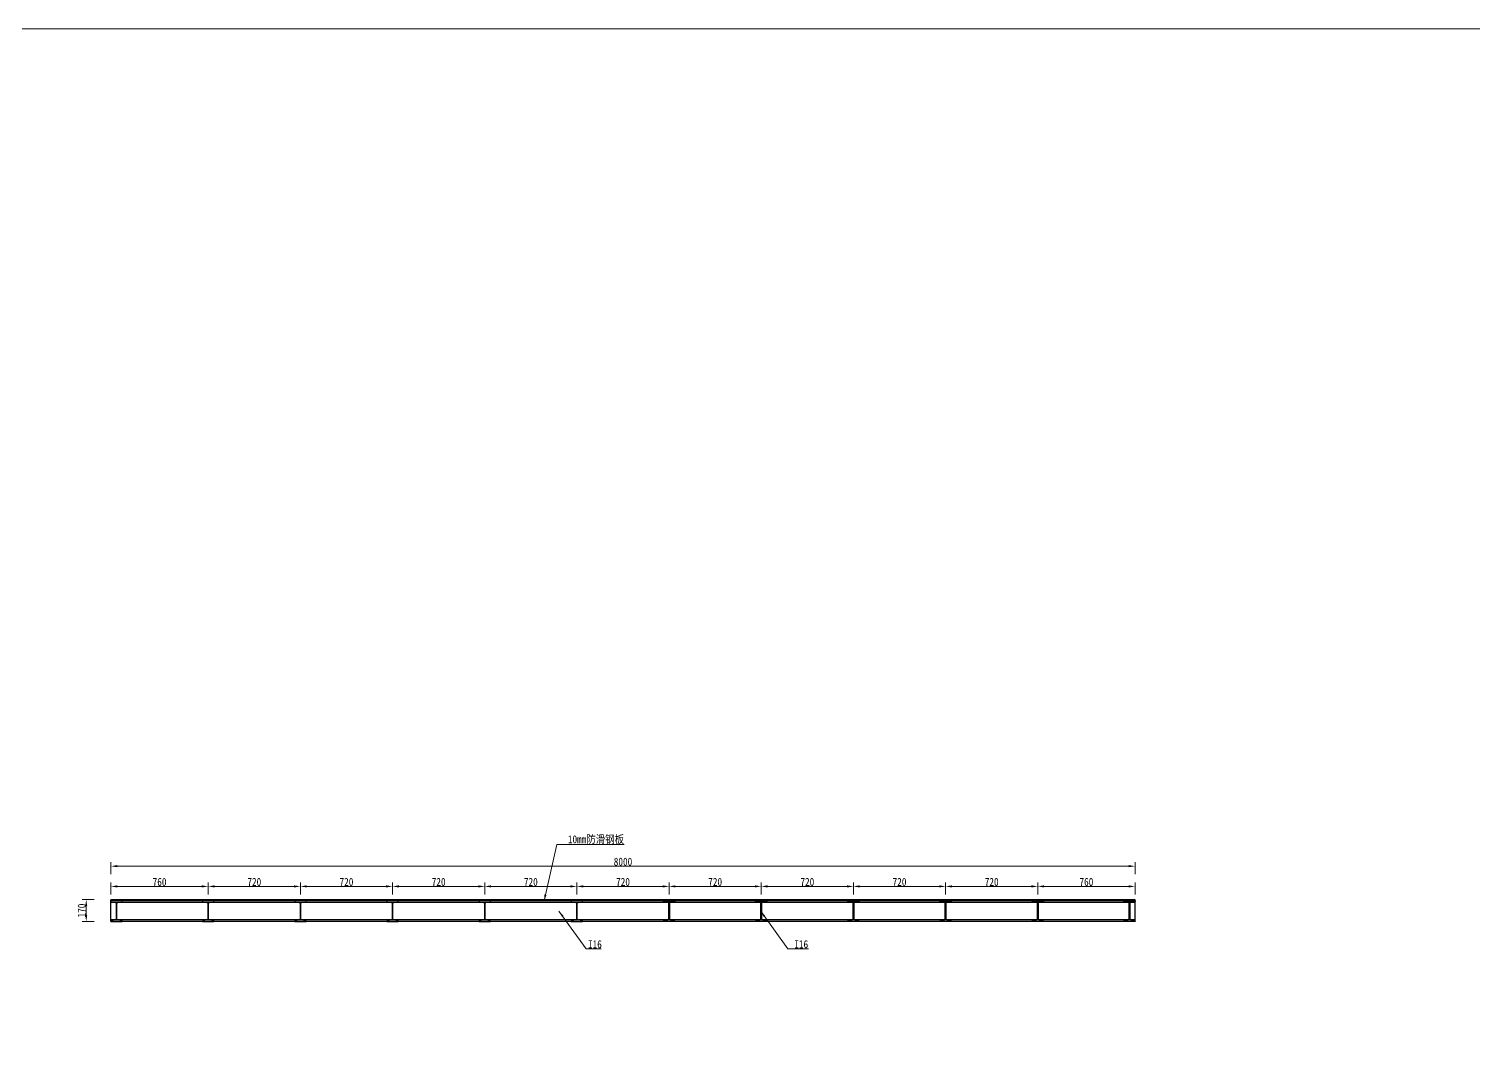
# Model space of a CAD drawing. Header units: millimetres. Extents: x -724662 to -98163, y -2532159 to 119496.
# Drawn here: x -99239.8 to -99127, y 114360.4 to 114439.6 of the extents above; entities that cross this region are included whole.
import ezdxf

# ---------------------------------------------------------------- set-up
doc = ezdxf.new("R2010")
doc.units = ezdxf.units.MM
doc.header["$LTSCALE"] = 20
doc.layers.add('TuLi', color=100, linetype='Continuous')
doc.layers.add('标注', color=1, linetype='Continuous', lineweight=13)
doc.layers.add('粗实线', color=7, linetype='Continuous', lineweight=25)
doc.styles.get("Standard").update_dxf_attribs({"font": 'simsun.ttf', "width": 0.85})
doc.dimstyles.new('100---0.25', dxfattribs={"dimscale": 0.25, "dimtxt": 2.5, "dimasz": 2, "dimexe": 1.25, "dimexo": 1.25, "dimgap": 0.125, "dimtad": 1, "dimdec": 0, "dimlfac": 100, "dimdsep": 46, "dimtxsty": 'Standard', "dimcen": 0.001, "dimclrd": 256, "dimclre": 256, "dimclrt": 7, "dimadec": 4, "dimazin": 2, "dimtfac": 1, "dimtdec": 0, "dimtmove": 1, "dimatfit": 2, "dimfxlon": 1, "dimlwd": -1, "dimlwe": -1, "dimarcsym": 0})

# ---------------------------------------------------------------- blocks, each defined once
blk = doc.blocks.new('*D682')
at = {"layer": 'Defpoints', "color": 0, "transparency": 16777216}
for p in [(-99230.1, 114371.56), (-99235.3, 114369.86), (-99234.1, 114369.86)]:
    blk.add_point(p, dxfattribs=at)
at = {"layer": '标注', "transparency": 16777216}
for p, q in [((-99234.68, 114371.56), (-99235.61, 114371.56)), ((-99235.3, 114371.06), (-99235.3, 114370.36))]:
    blk.add_line(p, q, dxfattribs=at)
at = {"layer": '标注', "linetype": 'ByBlock', "transparency": 16777216}
blk.add_line((-99234.68, 114369.86), (-99235.61, 114369.86), dxfattribs=at)
at = {"layer": '标注', "transparency": 16777216}
for points in [[(-99235.38, 114371.06), (-99235.22, 114371.06), (-99235.3, 114371.56)], [(-99235.38, 114370.36), (-99235.22, 114370.36), (-99235.3, 114369.86)]]:
    blk.add_solid(points, dxfattribs=at)
at = {"layer": '标注', "color": 7, "transparency": 16777216, "insert": (-99235.65, 114370.71), "char_height": 0.625, "attachment_point": 5, "rotation": 90}
blk.add_mtext('170', dxfattribs=at)
blk = doc.blocks.new('*D683')
at = {"layer": 'Defpoints', "color": 0, "transparency": 16777216}
for p in [(-99233.37, 114371.52), (-99225.77, 114372.59), (-99225.77, 114371.46)]:
    blk.add_point(p, dxfattribs=at)
at = {"layer": '标注', "transparency": 16777216}
for p, q in [((-99233.37, 114371.97), (-99233.37, 114372.91)), ((-99232.87, 114372.59), (-99226.27, 114372.59))]:
    blk.add_line(p, q, dxfattribs=at)
at = {"layer": '标注', "linetype": 'ByBlock', "transparency": 16777216}
blk.add_line((-99225.77, 114371.97), (-99225.77, 114372.91), dxfattribs=at)
at = {"layer": '标注', "transparency": 16777216}
for points in [[(-99232.87, 114372.68), (-99232.87, 114372.51), (-99233.37, 114372.59)], [(-99226.27, 114372.68), (-99226.27, 114372.51), (-99225.77, 114372.59)]]:
    blk.add_solid(points, dxfattribs=at)
at = {"layer": '标注', "color": 7, "transparency": 16777216, "insert": (-99229.57, 114372.94), "char_height": 0.625, "attachment_point": 5}
blk.add_mtext('760', dxfattribs=at)
blk = doc.blocks.new('*D684')
at = {"layer": 'Defpoints', "color": 0, "transparency": 16777216}
for p in [(-99218.57, 114372.59), (-99225.77, 114371.46), (-99218.57, 114371.46)]:
    blk.add_point(p, dxfattribs=at)
at = {"layer": '标注', "transparency": 16777216}
for p, q in [((-99225.77, 114371.97), (-99225.77, 114372.91)), ((-99225.27, 114372.59), (-99219.07, 114372.59))]:
    blk.add_line(p, q, dxfattribs=at)
at = {"layer": '标注', "linetype": 'ByBlock', "transparency": 16777216}
blk.add_line((-99218.57, 114371.97), (-99218.57, 114372.91), dxfattribs=at)
at = {"layer": '标注', "transparency": 16777216}
for points in [[(-99225.27, 114372.68), (-99225.27, 114372.51), (-99225.77, 114372.59)], [(-99219.07, 114372.68), (-99219.07, 114372.51), (-99218.57, 114372.59)]]:
    blk.add_solid(points, dxfattribs=at)
at = {"layer": '标注', "color": 7, "transparency": 16777216, "insert": (-99222.17, 114372.94), "char_height": 0.625, "attachment_point": 5}
blk.add_mtext('720', dxfattribs=at)
blk = doc.blocks.new('*D685')
at = {"layer": 'Defpoints', "color": 0, "transparency": 16777216}
for p in [(-99211.37, 114372.59), (-99218.57, 114371.46), (-99211.37, 114371.46)]:
    blk.add_point(p, dxfattribs=at)
at = {"layer": '标注', "transparency": 16777216}
for p, q in [((-99218.57, 114371.97), (-99218.57, 114372.91)), ((-99218.07, 114372.59), (-99211.87, 114372.59))]:
    blk.add_line(p, q, dxfattribs=at)
at = {"layer": '标注', "linetype": 'ByBlock', "transparency": 16777216}
blk.add_line((-99211.37, 114371.97), (-99211.37, 114372.91), dxfattribs=at)
at = {"layer": '标注', "transparency": 16777216}
for points in [[(-99218.07, 114372.68), (-99218.07, 114372.51), (-99218.57, 114372.59)], [(-99211.87, 114372.68), (-99211.87, 114372.51), (-99211.37, 114372.59)]]:
    blk.add_solid(points, dxfattribs=at)
at = {"layer": '标注', "color": 7, "transparency": 16777216, "insert": (-99214.97, 114372.94), "char_height": 0.625, "attachment_point": 5}
blk.add_mtext('720', dxfattribs=at)
blk = doc.blocks.new('*D686')
at = {"layer": 'Defpoints', "color": 0, "transparency": 16777216}
for p in [(-99204.17, 114372.59), (-99211.37, 114371.46), (-99204.17, 114371.46)]:
    blk.add_point(p, dxfattribs=at)
at = {"layer": '标注', "transparency": 16777216}
for p, q in [((-99211.37, 114371.97), (-99211.37, 114372.91)), ((-99210.87, 114372.59), (-99204.67, 114372.59))]:
    blk.add_line(p, q, dxfattribs=at)
at = {"layer": '标注', "linetype": 'ByBlock', "transparency": 16777216}
blk.add_line((-99204.17, 114371.97), (-99204.17, 114372.91), dxfattribs=at)
at = {"layer": '标注', "transparency": 16777216}
for points in [[(-99210.87, 114372.68), (-99210.87, 114372.51), (-99211.37, 114372.59)], [(-99204.67, 114372.68), (-99204.67, 114372.51), (-99204.17, 114372.59)]]:
    blk.add_solid(points, dxfattribs=at)
at = {"layer": '标注', "color": 7, "transparency": 16777216, "insert": (-99207.77, 114372.94), "char_height": 0.625, "attachment_point": 5}
blk.add_mtext('720', dxfattribs=at)
blk = doc.blocks.new('*D687')
at = {"layer": 'Defpoints', "color": 0, "transparency": 16777216}
for p in [(-99196.97, 114372.59), (-99204.17, 114371.46), (-99196.97, 114371.46)]:
    blk.add_point(p, dxfattribs=at)
at = {"layer": '标注', "transparency": 16777216}
for p, q in [((-99204.17, 114371.97), (-99204.17, 114372.91)), ((-99203.67, 114372.59), (-99197.47, 114372.59))]:
    blk.add_line(p, q, dxfattribs=at)
at = {"layer": '标注', "linetype": 'ByBlock', "transparency": 16777216}
blk.add_line((-99196.97, 114371.97), (-99196.97, 114372.91), dxfattribs=at)
at = {"layer": '标注', "transparency": 16777216}
for points in [[(-99203.67, 114372.68), (-99203.67, 114372.51), (-99204.17, 114372.59)], [(-99197.47, 114372.68), (-99197.47, 114372.51), (-99196.97, 114372.59)]]:
    blk.add_solid(points, dxfattribs=at)
at = {"layer": '标注', "color": 7, "transparency": 16777216, "insert": (-99200.57, 114372.94), "char_height": 0.625, "attachment_point": 5}
blk.add_mtext('720', dxfattribs=at)
blk = doc.blocks.new('*D688')
at = {"layer": 'Defpoints', "color": 0, "transparency": 16777216}
for p in [(-99189.77, 114372.59), (-99196.97, 114371.46), (-99189.77, 114371.46)]:
    blk.add_point(p, dxfattribs=at)
at = {"layer": '标注', "transparency": 16777216}
for p, q in [((-99196.97, 114371.97), (-99196.97, 114372.91)), ((-99196.47, 114372.59), (-99190.27, 114372.59))]:
    blk.add_line(p, q, dxfattribs=at)
at = {"layer": '标注', "linetype": 'ByBlock', "transparency": 16777216}
blk.add_line((-99189.77, 114371.97), (-99189.77, 114372.91), dxfattribs=at)
at = {"layer": '标注', "transparency": 16777216}
for points in [[(-99196.47, 114372.68), (-99196.47, 114372.51), (-99196.97, 114372.59)], [(-99190.27, 114372.68), (-99190.27, 114372.51), (-99189.77, 114372.59)]]:
    blk.add_solid(points, dxfattribs=at)
at = {"layer": '标注', "color": 7, "transparency": 16777216, "insert": (-99193.37, 114372.94), "char_height": 0.625, "attachment_point": 5}
blk.add_mtext('720', dxfattribs=at)
blk = doc.blocks.new('*D689')
at = {"layer": 'Defpoints', "color": 0, "transparency": 16777216}
for p in [(-99182.57, 114372.59), (-99189.77, 114371.46), (-99182.57, 114371.46)]:
    blk.add_point(p, dxfattribs=at)
at = {"layer": '标注', "transparency": 16777216}
for p, q in [((-99189.77, 114371.97), (-99189.77, 114372.91)), ((-99189.27, 114372.59), (-99183.07, 114372.59))]:
    blk.add_line(p, q, dxfattribs=at)
at = {"layer": '标注', "linetype": 'ByBlock', "transparency": 16777216}
blk.add_line((-99182.57, 114371.97), (-99182.57, 114372.91), dxfattribs=at)
at = {"layer": '标注', "transparency": 16777216}
for points in [[(-99189.27, 114372.68), (-99189.27, 114372.51), (-99189.77, 114372.59)], [(-99183.07, 114372.68), (-99183.07, 114372.51), (-99182.57, 114372.59)]]:
    blk.add_solid(points, dxfattribs=at)
at = {"layer": '标注', "color": 7, "transparency": 16777216, "insert": (-99186.17, 114372.94), "char_height": 0.625, "attachment_point": 5}
blk.add_mtext('720', dxfattribs=at)
blk = doc.blocks.new('*D690')
at = {"layer": 'Defpoints', "color": 0, "transparency": 16777216}
for p in [(-99175.37, 114372.59), (-99182.57, 114371.46), (-99175.37, 114371.46)]:
    blk.add_point(p, dxfattribs=at)
at = {"layer": '标注', "transparency": 16777216}
for p, q in [((-99182.57, 114371.97), (-99182.57, 114372.91)), ((-99182.07, 114372.59), (-99175.87, 114372.59))]:
    blk.add_line(p, q, dxfattribs=at)
at = {"layer": '标注', "linetype": 'ByBlock', "transparency": 16777216}
blk.add_line((-99175.37, 114371.97), (-99175.37, 114372.91), dxfattribs=at)
at = {"layer": '标注', "transparency": 16777216}
for points in [[(-99182.07, 114372.68), (-99182.07, 114372.51), (-99182.57, 114372.59)], [(-99175.87, 114372.68), (-99175.87, 114372.51), (-99175.37, 114372.59)]]:
    blk.add_solid(points, dxfattribs=at)
at = {"layer": '标注', "color": 7, "transparency": 16777216, "insert": (-99178.97, 114372.94), "char_height": 0.625, "attachment_point": 5}
blk.add_mtext('720', dxfattribs=at)
blk = doc.blocks.new('*D691')
at = {"layer": 'Defpoints', "color": 0, "transparency": 16777216}
for p in [(-99168.17, 114372.59), (-99175.37, 114371.46), (-99168.17, 114371.46)]:
    blk.add_point(p, dxfattribs=at)
at = {"layer": '标注', "transparency": 16777216}
for p, q in [((-99175.37, 114371.97), (-99175.37, 114372.91)), ((-99174.87, 114372.59), (-99168.67, 114372.59))]:
    blk.add_line(p, q, dxfattribs=at)
at = {"layer": '标注', "linetype": 'ByBlock', "transparency": 16777216}
blk.add_line((-99168.17, 114371.97), (-99168.17, 114372.91), dxfattribs=at)
at = {"layer": '标注', "transparency": 16777216}
for points in [[(-99174.87, 114372.68), (-99174.87, 114372.51), (-99175.37, 114372.59)], [(-99168.67, 114372.68), (-99168.67, 114372.51), (-99168.17, 114372.59)]]:
    blk.add_solid(points, dxfattribs=at)
at = {"layer": '标注', "color": 7, "transparency": 16777216, "insert": (-99171.77, 114372.94), "char_height": 0.625, "attachment_point": 5}
blk.add_mtext('720', dxfattribs=at)
blk = doc.blocks.new('*D692')
at = {"layer": 'Defpoints', "color": 0, "transparency": 16777216}
for p in [(-99160.97, 114372.59), (-99168.17, 114371.46), (-99160.97, 114371.46)]:
    blk.add_point(p, dxfattribs=at)
at = {"layer": '标注', "transparency": 16777216}
for p, q in [((-99168.17, 114371.97), (-99168.17, 114372.91)), ((-99167.67, 114372.59), (-99161.47, 114372.59))]:
    blk.add_line(p, q, dxfattribs=at)
at = {"layer": '标注', "linetype": 'ByBlock', "transparency": 16777216}
blk.add_line((-99160.97, 114371.97), (-99160.97, 114372.91), dxfattribs=at)
at = {"layer": '标注', "transparency": 16777216}
for points in [[(-99167.67, 114372.68), (-99167.67, 114372.51), (-99168.17, 114372.59)], [(-99161.47, 114372.68), (-99161.47, 114372.51), (-99160.97, 114372.59)]]:
    blk.add_solid(points, dxfattribs=at)
at = {"layer": '标注', "color": 7, "transparency": 16777216, "insert": (-99164.57, 114372.94), "char_height": 0.625, "attachment_point": 5}
blk.add_mtext('720', dxfattribs=at)
blk = doc.blocks.new('*D693')
at = {"layer": 'Defpoints', "color": 0, "transparency": 16777216}
for p in [(-99153.37, 114372.59), (-99153.37, 114371.52), (-99160.97, 114371.46)]:
    blk.add_point(p, dxfattribs=at)
at = {"layer": '标注', "transparency": 16777216}
for p, q in [((-99160.97, 114371.97), (-99160.97, 114372.91)), ((-99160.47, 114372.59), (-99153.87, 114372.59))]:
    blk.add_line(p, q, dxfattribs=at)
at = {"layer": '标注', "linetype": 'ByBlock', "transparency": 16777216}
blk.add_line((-99153.37, 114371.97), (-99153.37, 114372.91), dxfattribs=at)
at = {"layer": '标注', "transparency": 16777216}
for points in [[(-99160.47, 114372.68), (-99160.47, 114372.51), (-99160.97, 114372.59)], [(-99153.87, 114372.68), (-99153.87, 114372.51), (-99153.37, 114372.59)]]:
    blk.add_solid(points, dxfattribs=at)
at = {"layer": '标注', "color": 7, "transparency": 16777216, "insert": (-99157.17, 114372.94), "char_height": 0.625, "attachment_point": 5}
blk.add_mtext('760', dxfattribs=at)
blk = doc.blocks.new('*D694')
at = {"layer": 'Defpoints', "color": 0, "transparency": 16777216}
for p in [(-99153.37, 114374.17), (-99233.37, 114371.52), (-99153.37, 114370.97)]:
    blk.add_point(p, dxfattribs=at)
at = {"layer": '标注', "transparency": 16777216}
for p, q in [((-99233.37, 114373.55), (-99233.37, 114374.48)), ((-99232.87, 114374.17), (-99153.87, 114374.17))]:
    blk.add_line(p, q, dxfattribs=at)
at = {"layer": '标注', "linetype": 'ByBlock', "transparency": 16777216}
blk.add_line((-99153.37, 114373.55), (-99153.37, 114374.48), dxfattribs=at)
at = {"layer": '标注', "transparency": 16777216}
for points in [[(-99232.87, 114374.26), (-99232.87, 114374.09), (-99233.37, 114374.17)], [(-99153.87, 114374.26), (-99153.87, 114374.09), (-99153.37, 114374.17)]]:
    blk.add_solid(points, dxfattribs=at)
at = {"layer": '标注', "color": 7, "transparency": 16777216, "insert": (-99193.37, 114374.52), "char_height": 0.625, "attachment_point": 5}
blk.add_mtext('8000', dxfattribs=at)

msp = doc.modelspace()

# ---------------------------------------------------------------- linework, layer by layer
at = {"layer": 'TuLi', "ltscale": 16}
for points in [[(-99232.8313, 114371.3348), (-99232.5216, 114371.3864, 0.36662936), (-99232.4881, 114371.4259), (-99232.4881, 114371.4568), (-99232.9281, 114371.4568), (-99233.3681, 114371.4568), (-99233.3681, 114371.4259, 0.36662936), (-99233.3347, 114371.3864), (-99233.025, 114371.3348, -0.36662936), (-99232.9581, 114371.2559), (-99232.9581, 114370.6568), (-99232.9581, 114370.0577, -0.36662936), (-99233.025, 114369.9788), (-99233.3347, 114369.9272, 0.36662936), (-99233.3681, 114369.8878), (-99233.3681, 114369.8568), (-99232.9281, 114369.8568), (-99232.4881, 114369.8568), (-99232.4881, 114369.8878, 0.36662936), (-99232.5216, 114369.9272), (-99232.8313, 114369.9788, -0.36662936), (-99232.8981, 114370.0577), (-99232.8981, 114370.6568), (-99232.8981, 114371.2559, -0.36662936)], [(-99225.6713, 114371.3348), (-99225.3616, 114371.3864, 0.36662936), (-99225.3281, 114371.4259), (-99225.3281, 114371.4568), (-99225.7681, 114371.4568), (-99226.2081, 114371.4568), (-99226.2081, 114371.4259, 0.36662936), (-99226.1747, 114371.3864), (-99225.865, 114371.3348, -0.36662936), (-99225.7981, 114371.2559), (-99225.7981, 114370.6568), (-99225.7981, 114370.0577, -0.36662936), (-99225.865, 114369.9788), (-99226.1747, 114369.9272, 0.36662936), (-99226.2081, 114369.8878), (-99226.2081, 114369.8568), (-99225.7681, 114369.8568), (-99225.3281, 114369.8568), (-99225.3281, 114369.8878, 0.36662936), (-99225.3616, 114369.9272), (-99225.6713, 114369.9788, -0.36662936), (-99225.7381, 114370.0577), (-99225.7381, 114370.6568), (-99225.7381, 114371.2559, -0.36662936)], [(-99218.4713, 114371.3348), (-99218.1616, 114371.3864, 0.36662936), (-99218.1281, 114371.4259), (-99218.1281, 114371.4568), (-99218.5681, 114371.4568), (-99219.0081, 114371.4568), (-99219.0081, 114371.4259, 0.36662936), (-99218.9747, 114371.3864), (-99218.665, 114371.3348, -0.36662936), (-99218.5981, 114371.2559), (-99218.5981, 114370.6568), (-99218.5981, 114370.0577, -0.36662936), (-99218.665, 114369.9788), (-99218.9747, 114369.9272, 0.36662936), (-99219.0081, 114369.8878), (-99219.0081, 114369.8568), (-99218.5681, 114369.8568), (-99218.1281, 114369.8568), (-99218.1281, 114369.8878, 0.36662936), (-99218.1616, 114369.9272), (-99218.4713, 114369.9788, -0.36662936), (-99218.5381, 114370.0577), (-99218.5381, 114370.6568), (-99218.5381, 114371.2559, -0.36662936)], [(-99211.2713, 114371.3348), (-99210.9616, 114371.3864, 0.36662936), (-99210.9281, 114371.4259), (-99210.9281, 114371.4568), (-99211.3681, 114371.4568), (-99211.8081, 114371.4568), (-99211.8081, 114371.4259, 0.36662936), (-99211.7747, 114371.3864), (-99211.465, 114371.3348, -0.36662936), (-99211.3981, 114371.2559), (-99211.3981, 114370.6568), (-99211.3981, 114370.0577, -0.36662936), (-99211.465, 114369.9788), (-99211.7747, 114369.9272, 0.36662936), (-99211.8081, 114369.8878), (-99211.8081, 114369.8568), (-99211.3681, 114369.8568), (-99210.9281, 114369.8568), (-99210.9281, 114369.8878, 0.36662936), (-99210.9616, 114369.9272), (-99211.2713, 114369.9788, -0.36662936), (-99211.3381, 114370.0577), (-99211.3381, 114370.6568), (-99211.3381, 114371.2559, -0.36662936)], [(-99204.0713, 114371.3348), (-99203.7616, 114371.3864, 0.36662936), (-99203.7281, 114371.4259), (-99203.7281, 114371.4568), (-99204.1681, 114371.4568), (-99204.6081, 114371.4568), (-99204.6081, 114371.4259, 0.36662936), (-99204.5747, 114371.3864), (-99204.265, 114371.3348, -0.36662936), (-99204.1981, 114371.2559), (-99204.1981, 114370.6568), (-99204.1981, 114370.0577, -0.36662936), (-99204.265, 114369.9788), (-99204.5747, 114369.9272, 0.36662936), (-99204.6081, 114369.8878), (-99204.6081, 114369.8568), (-99204.1681, 114369.8568), (-99203.7281, 114369.8568), (-99203.7281, 114369.8878, 0.36662936), (-99203.7616, 114369.9272), (-99204.0713, 114369.9788, -0.36662936), (-99204.1381, 114370.0577), (-99204.1381, 114370.6568), (-99204.1381, 114371.2559, -0.36662936)], [(-99196.8713, 114371.3348), (-99196.5616, 114371.3864, 0.36662936), (-99196.5281, 114371.4259), (-99196.5281, 114371.4568), (-99196.9681, 114371.4568), (-99197.4081, 114371.4568), (-99197.4081, 114371.4259, 0.36662936), (-99197.3747, 114371.3864), (-99197.065, 114371.3348, -0.36662936), (-99196.9981, 114371.2559), (-99196.9981, 114370.6568), (-99196.9981, 114370.0577, -0.36662936), (-99197.065, 114369.9788), (-99197.3747, 114369.9272, 0.36662936), (-99197.4081, 114369.8878), (-99197.4081, 114369.8568), (-99196.9681, 114369.8568), (-99196.5281, 114369.8568), (-99196.5281, 114369.8878, 0.36662936), (-99196.5616, 114369.9272), (-99196.8713, 114369.9788, -0.36662936), (-99196.9381, 114370.0577), (-99196.9381, 114370.6568), (-99196.9381, 114371.2559, -0.36662936)], [(-99189.865, 114371.3348), (-99190.1747, 114371.3864, -0.36662936), (-99190.2081, 114371.4259), (-99190.2081, 114371.4568), (-99189.7681, 114371.4568), (-99189.3281, 114371.4568), (-99189.3281, 114371.4259, -0.36662936), (-99189.3616, 114371.3864), (-99189.6713, 114371.3348, 0.36662936), (-99189.7381, 114371.2559), (-99189.7381, 114370.6568), (-99189.7381, 114370.0577, 0.36662936), (-99189.6713, 114369.9788), (-99189.3616, 114369.9272, -0.36662936), (-99189.3281, 114369.8878), (-99189.3281, 114369.8568), (-99189.7681, 114369.8568), (-99190.2081, 114369.8568), (-99190.2081, 114369.8878, -0.36662936), (-99190.1747, 114369.9272), (-99189.865, 114369.9788, 0.36662936), (-99189.7981, 114370.0577), (-99189.7981, 114370.6568), (-99189.7981, 114371.2559, 0.36662936)], [(-99182.665, 114371.3348), (-99182.9747, 114371.3864, -0.36662936), (-99183.0081, 114371.4259), (-99183.0081, 114371.4568), (-99182.5681, 114371.4568), (-99182.1281, 114371.4568), (-99182.1281, 114371.4259, -0.36662936), (-99182.1616, 114371.3864), (-99182.4713, 114371.3348, 0.36662936), (-99182.5381, 114371.2559), (-99182.5381, 114370.6568), (-99182.5381, 114370.0577, 0.36662936), (-99182.4713, 114369.9788), (-99182.1616, 114369.9272, -0.36662936), (-99182.1281, 114369.8878), (-99182.1281, 114369.8568), (-99182.5681, 114369.8568), (-99183.0081, 114369.8568), (-99183.0081, 114369.8878, -0.36662936), (-99182.9747, 114369.9272), (-99182.665, 114369.9788, 0.36662936), (-99182.5981, 114370.0577), (-99182.5981, 114370.6568), (-99182.5981, 114371.2559, 0.36662936)], [(-99175.465, 114371.3348), (-99175.7747, 114371.3864, -0.36662936), (-99175.8081, 114371.4259), (-99175.8081, 114371.4568), (-99175.3681, 114371.4568), (-99174.9281, 114371.4568), (-99174.9281, 114371.4259, -0.36662936), (-99174.9616, 114371.3864), (-99175.2713, 114371.3348, 0.36662936), (-99175.3381, 114371.2559), (-99175.3381, 114370.6568), (-99175.3381, 114370.0577, 0.36662936), (-99175.2713, 114369.9788), (-99174.9616, 114369.9272, -0.36662936), (-99174.9281, 114369.8878), (-99174.9281, 114369.8568), (-99175.3681, 114369.8568), (-99175.8081, 114369.8568), (-99175.8081, 114369.8878, -0.36662936), (-99175.7747, 114369.9272), (-99175.465, 114369.9788, 0.36662936), (-99175.3981, 114370.0577), (-99175.3981, 114370.6568), (-99175.3981, 114371.2559, 0.36662936)], [(-99168.265, 114371.3348), (-99168.5747, 114371.3864, -0.36662936), (-99168.6081, 114371.4259), (-99168.6081, 114371.4568), (-99168.1681, 114371.4568), (-99167.7281, 114371.4568), (-99167.7281, 114371.4259, -0.36662936), (-99167.7616, 114371.3864), (-99168.0713, 114371.3348, 0.36662936), (-99168.1381, 114371.2559), (-99168.1381, 114370.6568), (-99168.1381, 114370.0577, 0.36662936), (-99168.0713, 114369.9788), (-99167.7616, 114369.9272, -0.36662936), (-99167.7281, 114369.8878), (-99167.7281, 114369.8568), (-99168.1681, 114369.8568), (-99168.6081, 114369.8568), (-99168.6081, 114369.8878, -0.36662936), (-99168.5747, 114369.9272), (-99168.265, 114369.9788, 0.36662936), (-99168.1981, 114370.0577), (-99168.1981, 114370.6568), (-99168.1981, 114371.2559, 0.36662936)], [(-99161.065, 114371.3348), (-99161.3747, 114371.3864, -0.36662936), (-99161.4081, 114371.4259), (-99161.4081, 114371.4568), (-99160.9681, 114371.4568), (-99160.5281, 114371.4568), (-99160.5281, 114371.4259, -0.36662936), (-99160.5616, 114371.3864), (-99160.8713, 114371.3348, 0.36662936), (-99160.9381, 114371.2559), (-99160.9381, 114370.6568), (-99160.9381, 114370.0577, 0.36662936), (-99160.8713, 114369.9788), (-99160.5616, 114369.9272, -0.36662936), (-99160.5281, 114369.8878), (-99160.5281, 114369.8568), (-99160.9681, 114369.8568), (-99161.4081, 114369.8568), (-99161.4081, 114369.8878, -0.36662936), (-99161.3747, 114369.9272), (-99161.065, 114369.9788, 0.36662936), (-99160.9981, 114370.0577), (-99160.9981, 114370.6568), (-99160.9981, 114371.2559, 0.36662936)], [(-99153.905, 114371.3348), (-99154.2147, 114371.3864, -0.36662936), (-99154.2481, 114371.4259), (-99154.2481, 114371.4568), (-99153.8081, 114371.4568), (-99153.3681, 114371.4568), (-99153.3681, 114371.4259, -0.36662936), (-99153.4016, 114371.3864), (-99153.7113, 114371.3348, 0.36662936), (-99153.7781, 114371.2559), (-99153.7781, 114370.6568), (-99153.7781, 114370.0577, 0.36662936), (-99153.7113, 114369.9788), (-99153.4016, 114369.9272, -0.36662936), (-99153.3681, 114369.8878), (-99153.3681, 114369.8568), (-99153.8081, 114369.8568), (-99154.2481, 114369.8568), (-99154.2481, 114369.8878, -0.36662936), (-99154.2147, 114369.9272), (-99153.905, 114369.9788, 0.36662936), (-99153.8381, 114370.0577), (-99153.8381, 114370.6568), (-99153.8381, 114371.2559, 0.36662936)]]:
    msp.add_lwpolyline(points, format="xyb", close=True, dxfattribs=at)
at = {"layer": '标注'}
msp.add_lwpolyline([(-98943.6003, 114281.1333), (-99310.3241, 114281.1333), (-99310.3241, 114439.5727), (-98943.6003, 114439.5727)], close=True, dxfattribs=at)
at = {"layer": '粗实线', "ltscale": 16}
for p, q in [((-99153.3681, 114371.5568), (-99233.3681, 114371.5568)), ((-99233.3681, 114369.8568), (-99233.3681, 114371.5568)), ((-99153.3681, 114369.8568), (-99153.3681, 114371.5568)), ((-99153.3681, 114371.4568), (-99233.3681, 114371.4568)), ((-99153.3681, 114371.3318), (-99233.3681, 114371.3318)), ((-99153.3681, 114369.9818), (-99233.3681, 114369.9818)), ((-99153.3681, 114369.8568), (-99233.3681, 114369.8568))]:
    msp.add_line(p, q, dxfattribs=at)

# ---------------------------------------------------------------- texts
at = {"layer": '标注', "color": 7, "char_height": 0.62, "attachment_point": 7}
for s, insert in [('10mm防滑钢板', (-99197.6702, 114375.8927)), ('I16', (-99196.0992, 114367.7581)), (' I16', (-99180.3418, 114367.7581))]:
    msp.add_mtext(s, dxfattribs=dict(at, insert=insert))

# ---------------------------------------------------------------- dimensions: what is measured, and where the dimension line sits
at = {"layer": '标注'}
for base, p1, p2, picture, middle in [((-99153.3681, 114374.1722), (-99233.3681, 114371.5168), (-99153.3681, 114370.9694), '*D694', (-99193.3681, 114374.5159)), ((-99225.7681, 114372.5948), (-99233.3681, 114371.5168), (-99225.7681, 114371.4568), '*D683', (-99229.5681, 114372.9385)), ((-99218.5681, 114372.5948), (-99225.7681, 114371.4568), (-99218.5681, 114371.4568), '*D684', (-99222.1681, 114372.9385)), ((-99211.3681, 114372.5948), (-99218.5681, 114371.4568), (-99211.3681, 114371.4568), '*D685', (-99214.9681, 114372.9385)), ((-99204.1681, 114372.5948), (-99211.3681, 114371.4568), (-99204.1681, 114371.4568), '*D686', (-99207.7681, 114372.9385)), ((-99196.9681, 114372.5948), (-99204.1681, 114371.4568), (-99196.9681, 114371.4568), '*D687', (-99200.5681, 114372.9385)), ((-99189.7681, 114372.5948), (-99196.9681, 114371.4568), (-99189.7681, 114371.4568), '*D688', (-99193.3681, 114372.9385)), ((-99182.5681, 114372.5948), (-99189.7681, 114371.4568), (-99182.5681, 114371.4568), '*D689', (-99186.1681, 114372.9385)), ((-99175.3681, 114372.5948), (-99182.5681, 114371.4568), (-99175.3681, 114371.4568), '*D690', (-99178.9681, 114372.9385)), ((-99168.1681, 114372.5948), (-99175.3681, 114371.4568), (-99168.1681, 114371.4568), '*D691', (-99171.7681, 114372.9385)), ((-99160.9681, 114372.5948), (-99168.1681, 114371.4568), (-99160.9681, 114371.4568), '*D692', (-99164.5681, 114372.9385)), ((-99153.3681, 114372.5948), (-99160.9681, 114371.4568), (-99153.3681, 114371.5168), '*D693', (-99157.1681, 114372.9385))]:
    dim = msp.add_linear_dim(base=base, p1=p1, p2=p2, dimstyle='100---0.25', dxfattribs=at)
    dim.commit()
    dim.dimension.update_dxf_attribs({"geometry": picture, "text_midpoint": middle})
dim = msp.add_linear_dim(base=(-99235.3014, 114369.8568), p1=(-99230.1007, 114371.5568), p2=(-99234.1007, 114369.8568), angle=90, dimstyle='100---0.25', dxfattribs=at)
dim.commit()
dim.dimension.update_dxf_attribs({"geometry": '*D682', "text_midpoint": (-99235.6451, 114370.7068)})

# ---------------------------------------------------------------- leaders
at = {"layer": '标注', "annotation_type": 0, "has_hookline": 1, "hookline_direction": 0}
for points, text_width in [([(-99199.5322, 114371.4568), (-99198.5316, 114375.8615), (-99197.7015, 114375.8615)], 4.4015), ([(-99198.3708, 114370.6674), (-99196.2483, 114367.7268), (-99196.1305, 114367.7268)], 1.0216), ([(-99182.6134, 114370.6674), (-99180.4909, 114367.7268), (-99180.3731, 114367.7268)], 1.4691)]:
    msp.add_leader(points, dimstyle='100---0.25', dxfattribs=dict(at, text_width=text_width))

doc.saveas('drawing.dxf')
